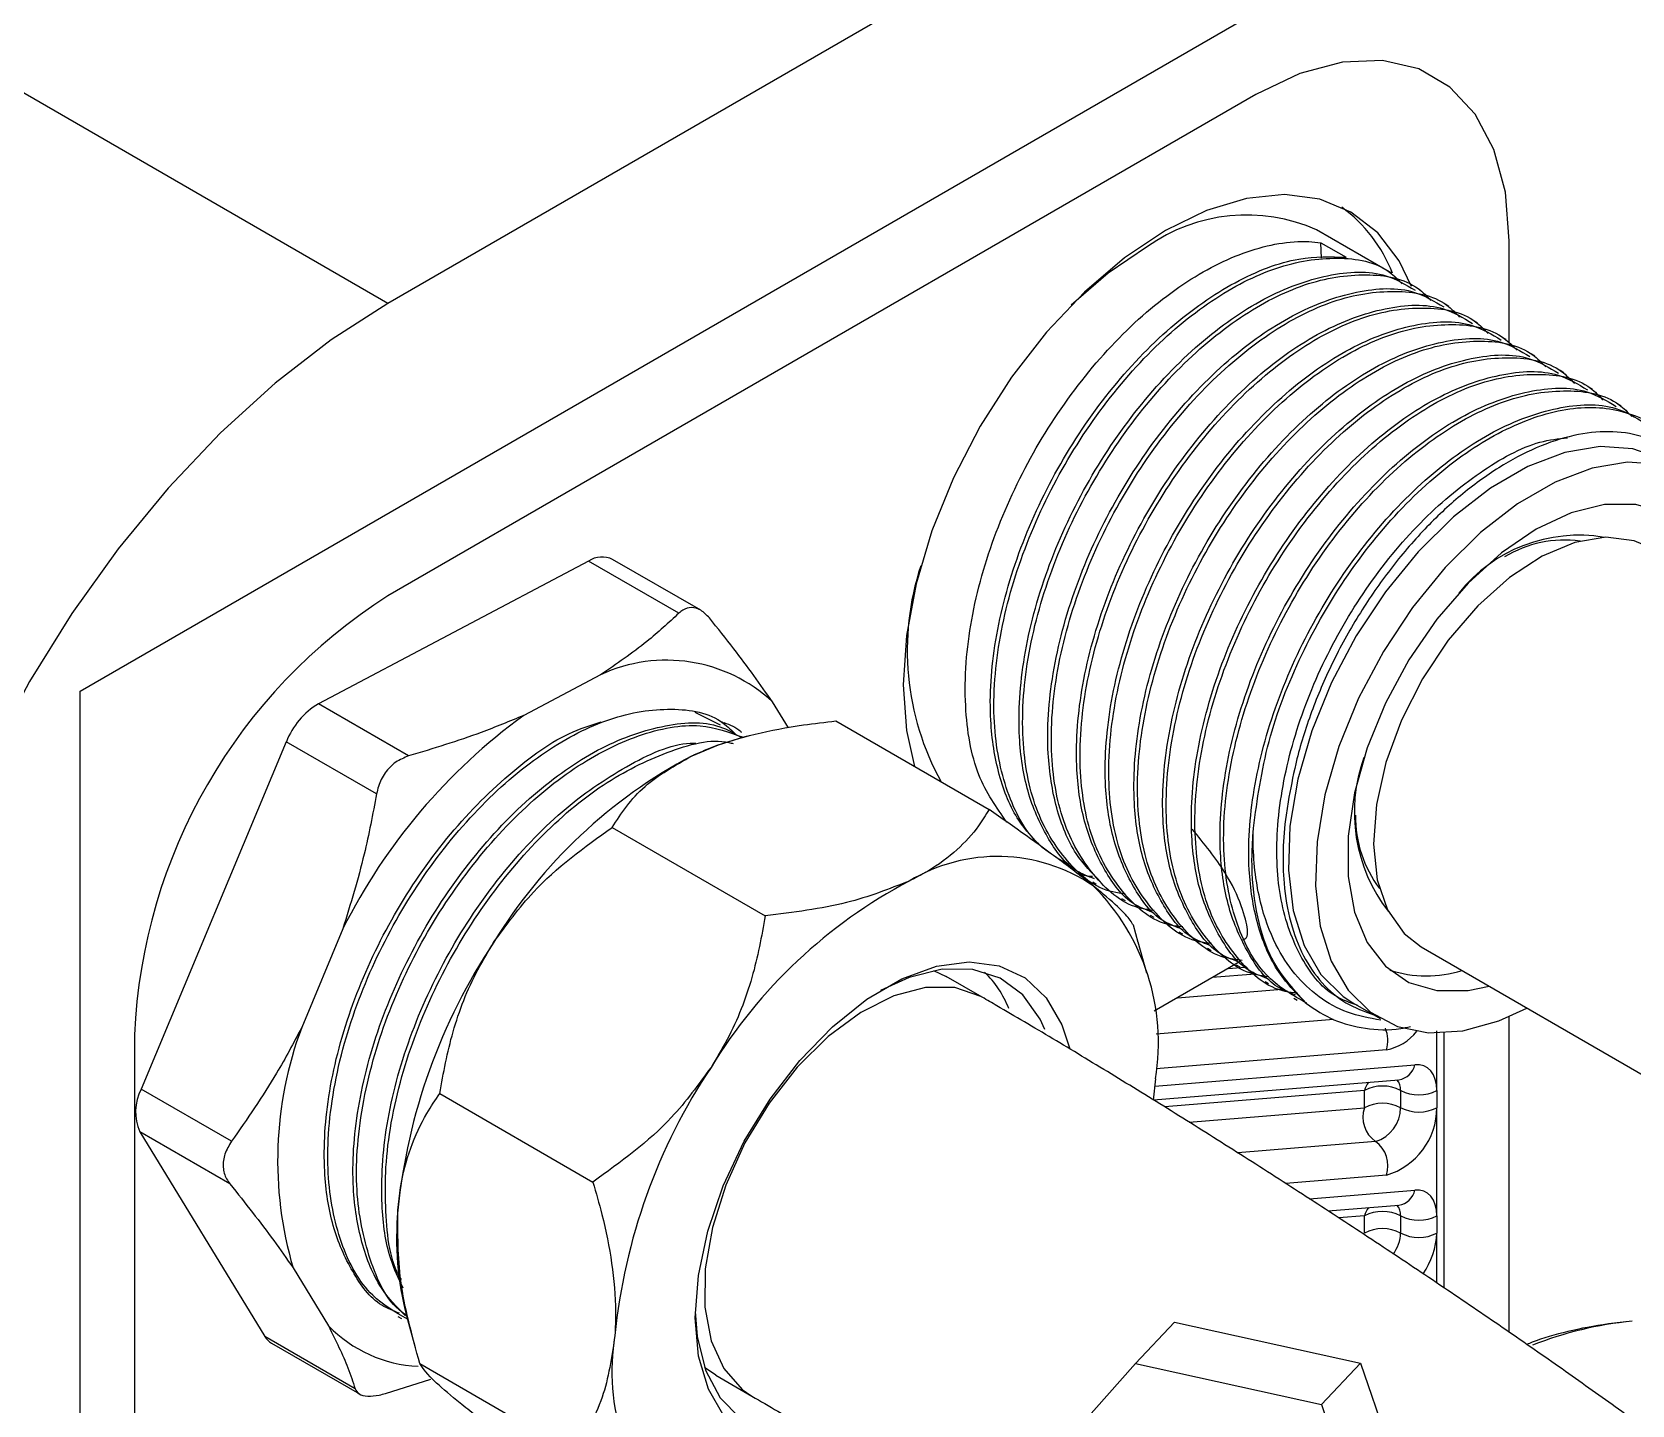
# Model space of a CAD drawing. Extents: x 75 to 2075, y 25 to 1460.
# Drawn here: x 1496.2 to 1585.6, y 1062.3 to 1139 of the extents above; entities that cross this region are included whole.
import ezdxf

# ---------------------------------------------------------------- set-up
doc = ezdxf.new("R2010")
doc.units = 0
doc.header["$LTSCALE"] = 5
doc.linetypes.add('SLD-KATı', pattern=[0])
doc.layers.get('0').update_dxf_attribs({"linetype": 'CONTINUOUS'})

msp = doc.modelspace()

# ---------------------------------------------------------------- linework, layer by layer
at = {"color": 7, "linetype": 'SLD-KATı'}
for p, q in [((1498.908, 1102.189), (1647.401, 1187.912)), ((1516.081, 1123.826), (1418.096, 1180.392)), ((1564.568, 1151.817), (1516.081, 1123.826)), ((1564.568, 1135.486), (1516.081, 1107.495)), ((1572.132, 1125.515), (1567.949, 1127.93)), ((1568.225, 1126.352), (1568.199, 1127.218)), ((1568.199, 1127.218), (1569.602, 1126.408)), ((1578.71, 1121.62), (1578.71, 1127.32)), ((1573.736, 1124.589), (1573.535, 1124.705)), ((1575.339, 1123.664), (1575.139, 1123.779)), ((1576.943, 1122.738), (1576.743, 1122.854)), ((1578.546, 1121.812), (1578.346, 1121.928)), ((1580.15, 1120.886), (1579.95, 1121.002)), ((1581.754, 1119.961), (1581.553, 1120.076)), ((1583.357, 1119.035), (1583.157, 1119.151)), ((1584.961, 1118.109), (1584.761, 1118.225)), ((1527.3, 1109.444), (1512.208, 1101.474)), ((1532.341, 1106.534), (1527.3, 1109.444)), ((1533.56, 1106.699), (1528.642, 1109.538)), ((1527.957, 1103.092), (1523.672, 1100.828)), ((1498.908, 1049.697), (1498.908, 1102.189)), ((1517.249, 1098.564), (1512.208, 1101.474)), ((1533.24, 1101.012), (1534.652, 1100.307)), ((1538.456, 1100.133), (1537.568, 1101.586)), ((1534.933, 1100.338), (1534.733, 1100.453)), ((1541.113, 1100.516), (1549.668, 1095.578)), ((1510.417, 1099.36), (1502.315, 1079.962)), ((1515.458, 1096.45), (1510.417, 1099.36)), ((1536.18, 1099.676), (1535.743, 1099.562)), ((1528.609, 1094.579), (1537.164, 1089.641)), ((1564.407, 1094.299), (1564.423, 1094.526)), ((1555.453, 1091.53), (1555.653, 1091.415)), ((1557.057, 1090.604), (1557.257, 1090.489)), ((1558.66, 1089.679), (1558.86, 1089.563)), ((1513.577, 1088.916), (1511.276, 1083.408)), ((1557.988, 1088.16), (1557.724, 1089.113)), ((1560.264, 1088.753), (1560.464, 1088.638)), ((1558.473, 1086.44), (1557.999, 1088.163)), ((1561.868, 1087.827), (1562.068, 1087.712)), ((1573.797, 1087.901), (1611.49, 1066.142)), ((1546.567, 1086.583), (1547.258, 1086.262)), ((1563.686, 1087.092), (1558.884, 1084.32)), ((1563.008, 1086.701), (1563.96, 1086.779)), ((1563.471, 1086.901), (1563.671, 1086.786)), ((1549.278, 1085.096), (1547.258, 1086.262)), ((1565.075, 1085.976), (1565.275, 1085.86)), ((1566.678, 1085.05), (1566.878, 1084.935)), ((1569.982, 1084.792), (1571.498, 1083.917)), ((1567.395, 1084.737), (1567.379, 1084.75)), ((1578.71, 1066.39), (1578.71, 1084.015)), ((1501.939, 1083), (1501.939, 747.052)), ((1575.088, 1068.859), (1575.088, 1083.109)), ((1558.953, 1080.544), (1558.836, 1079.358)), ((1558.843, 1079.359), (1572.552, 1080.488)), ((1507.356, 1077.052), (1502.315, 1079.962)), ((1518.983, 1079.719), (1527.538, 1074.78)), ((1570.629, 1078.93), (1570.629, 1079.891)), ((1572.649, 1079.891), (1572.649, 1078.93)), ((1574.67, 1079.891), (1574.67, 1078.93)), ((1574.67, 1072.892), (1574.67, 1078.93)), ((1507.27, 1074.671), (1502.229, 1077.581)), ((1502.229, 1077.581), (1509.218, 1066.153)), ((1568.595, 1073.163), (1572.552, 1073.489)), ((1570.629, 1071.931), (1570.629, 1072.892)), ((1572.649, 1072.892), (1572.649, 1071.931)), ((1574.67, 1072.892), (1574.67, 1071.931)), ((1510.792, 1069.991), (1512.777, 1066.745)), ((1516.651, 1067.279), (1516.851, 1067.163)), ((1517.125, 1067.312), (1517.611, 1065.548)), ((1560.02, 1066.96), (1557.84, 1064.648)), ((1560.02, 1066.96), (1570.402, 1064.67)), ((1514.259, 1063.243), (1509.218, 1066.153)), ((1509.581, 1065.792), (1514.499, 1062.952)), ((1517.874, 1064.64), (1526.429, 1059.701)), ((1534.402, 1063.992), (1533.778, 1064.43)), ((1550.944, 1056.876), (1557.84, 1064.648)), ((1557.84, 1064.648), (1568.222, 1062.358)), ((1570.402, 1064.67), (1568.222, 1062.358)), ((1570.402, 1064.67), (1573.888, 1054.609)), ((1515.964, 1062.975), (1518.496, 1063.766)), ((1534.402, 1063.992), (1536.422, 1062.826)), ((1568.222, 1062.358), (1571.708, 1052.297))]:
    msp.add_line(p, q, dxfattribs=at)
at = {"color": 8, "linetype": 'SLD-KATı'}
for p, q in [((1564.531, 1086.388), (1562.122, 1086.189)), ((1560.179, 1085.068), (1566.008, 1085.548)), ((1568.903, 1083.851), (1558.991, 1083.035)), ((1574.67, 1079.891), (1574.67, 1083.219)), ((1571.854, 1082.159), (1558.987, 1081.099)), ((1558.919, 1080.132), (1573.445, 1081.329)), ((1570.629, 1079.891), (1559.471, 1078.972)), ((1560.83, 1078.123), (1570.629, 1078.93)), ((1571.241, 1077.045), (1563.551, 1076.411)), ((1571.854, 1075.16), (1566.231, 1074.697)), ((1567.55, 1073.844), (1573.445, 1074.33)), ((1570.629, 1072.892), (1569.193, 1072.774)), ((1574.67, 1069.142), (1574.67, 1071.931)), ((1535.878, 1063.198), (1536.42, 1062.827))]:
    msp.add_line(p, q, dxfattribs=at)
at = {"color": 7, "linetype": 'SLD-KATı', "flags": 128}
for points in [[(1578.71, 1127.32), (1578.495, 1130.031), (1577.857, 1132.413), (1576.816, 1134.391), (1575.402, 1135.907), (1573.659, 1136.914), (1571.639, 1137.381), (1569.405, 1137.294), (1567.024, 1136.656), (1564.568, 1135.486)], [(1573.259, 1124.778), (1572.568, 1126.204), (1571.367, 1127.773), (1569.875, 1128.93), (1568.127, 1129.645), (1566.167, 1129.9), (1564.044, 1129.69), (1561.809, 1129.019), (1559.517, 1127.905), (1557.226, 1126.374), (1554.991, 1124.464), (1552.868, 1122.222), (1550.908, 1119.704), (1549.16, 1116.972), (1547.668, 1114.092), (1546.467, 1111.135), (1545.587, 1108.176), (1545.05, 1105.285), (1544.87, 1102.535), (1545.05, 1099.993), (1545.503, 1097.982)], [(1558.507, 1126.995), (1556.309, 1125.516), (1554.253, 1123.735)], [(1516.081, 1123.826), (1512.914, 1121.793), (1509.787, 1119.374), (1506.739, 1116.6), (1503.809, 1113.507), (1501.033, 1110.133), (1498.446, 1106.52), (1496.081, 1102.714), (1493.967, 1098.763), (1492.132, 1094.716), (1490.598, 1090.625), (1489.384, 1086.54), (1488.506, 1082.514), (1487.974, 1078.596), (1487.797, 1074.836)], [(1587.438, 1115.03), (1587.252, 1115.133), (1585.623, 1115.711), (1583.795, 1115.835), (1581.821, 1115.501), (1579.757, 1114.718), (1577.663, 1113.51), (1575.6, 1111.91), (1573.626, 1109.965), (1571.798, 1107.73), (1570.169, 1105.271), (1568.786, 1102.658), (1567.688, 1099.965), (1566.907, 1097.271), (1566.466, 1094.653), (1566.377, 1092.186), (1566.643, 1089.942), (1567.256, 1087.984), (1568.199, 1086.369), (1569.444, 1085.144), (1569.982, 1084.792)], [(1592.558, 1106.762), (1592.47, 1107.915), (1592.028, 1110.024), (1591.248, 1111.817), (1590.15, 1113.242), (1588.767, 1114.258), (1587.138, 1114.837), (1585.31, 1114.96), (1583.336, 1114.626), (1581.272, 1113.844), (1579.179, 1112.635), (1577.115, 1111.035), (1575.141, 1109.09), (1573.313, 1106.856), (1571.684, 1104.396), (1570.301, 1101.783), (1569.203, 1099.091), (1568.423, 1096.396), (1567.981, 1093.778), (1567.893, 1091.312), (1568.159, 1089.067), (1568.772, 1087.109), (1569.714, 1085.494), (1570.959, 1084.269), (1572.471, 1083.469), (1574.205, 1083.116), (1576.113, 1083.222), (1578.139, 1083.782), (1579.702, 1084.492)], [(1590.447, 1107.981), (1590.379, 1108.233), (1589.675, 1109.925), (1588.649, 1111.245), (1587.337, 1112.15), (1585.783, 1112.608), (1584.039, 1112.604), (1582.165, 1112.138), (1580.226, 1111.226), (1578.286, 1109.899), (1576.412, 1108.201), (1574.668, 1106.192), (1573.114, 1103.939), (1571.802, 1101.519), (1570.776, 1099.015), (1570.072, 1096.511), (1569.715, 1094.093), (1569.715, 1091.844), (1570.072, 1089.839), (1570.776, 1088.148), (1571.802, 1086.827), (1573.114, 1085.922), (1574.668, 1085.464), (1576.412, 1085.468), (1577.591, 1085.711)], [(1586.654, 1110.171), (1585.69, 1110.581), (1584.116, 1110.771), (1582.382, 1110.48), (1580.56, 1109.721), (1578.724, 1108.524), (1576.95, 1106.939), (1575.31, 1105.03), (1573.871, 1102.876), (1572.692, 1100.565), (1571.822, 1098.191), (1571.296, 1095.852), (1571.135, 1093.643), (1571.346, 1091.655), (1571.921, 1089.969), (1572.836, 1088.654), (1573.797, 1087.901)], [(1533.078, 1098.577), (1534.55, 1099.192), (1535.743, 1099.562)], [(1540.93, 1059.915), (1539.169, 1059.684), (1537.501, 1059.904), (1536.049, 1060.582), (1534.864, 1061.696), (1533.985, 1063.208), (1533.442, 1065.066), (1533.253, 1067.207), (1533.427, 1069.558), (1533.955, 1072.04), (1534.82, 1074.566), (1535.994, 1077.053), (1537.435, 1079.414), (1539.095, 1081.57), (1540.918, 1083.446), (1542.84, 1084.98), (1544.798, 1086.119), (1546.723, 1086.824), (1548.551, 1087.071), (1550.219, 1086.851), (1551.671, 1086.173), (1552.856, 1085.059), (1553.735, 1083.547), (1554.168, 1082.215)], [(1552.784, 1083.297), (1552.515, 1083.874), (1551.544, 1085.226), (1550.277, 1086.161), (1548.759, 1086.644), (1547.046, 1086.658), (1545.2, 1086.203), (1543.603, 1085.474)], [(1574.67, 1079.891), (1574.648, 1080.218), (1574.584, 1080.512), (1574.48, 1080.769), (1574.336, 1080.983), (1574.157, 1081.149), (1573.945, 1081.263), (1573.706, 1081.323), (1573.445, 1081.329)], [(1574.67, 1072.892), (1574.648, 1073.219), (1574.584, 1073.514), (1574.48, 1073.77), (1574.336, 1073.984), (1574.157, 1074.15), (1573.945, 1074.264), (1573.706, 1074.324), (1573.445, 1074.33)], [(1533.256, 1067.551), (1533.366, 1066.165), (1533.831, 1064.282), (1534.641, 1062.739), (1535.765, 1061.59), (1537.164, 1060.878), (1538.786, 1060.628), (1539.918, 1060.716)]]:
    msp.add_lwpolyline(points, dxfattribs=at)
at = {"color": 8, "linetype": 'SLD-KATı', "flags": 128}
msp.add_lwpolyline([(1549.281, 1085.094), (1549.195, 1085.142), (1547.755, 1085.632), (1546.114, 1085.643), (1544.339, 1085.177), (1542.503, 1084.251), (1540.681, 1082.904), (1538.948, 1081.191), (1537.375, 1079.182), (1536.026, 1076.959), (1534.957, 1074.613), (1534.21, 1072.241), (1533.817, 1069.939), (1533.794, 1067.802), (1534.142, 1065.917), (1534.846, 1064.361), (1535.878, 1063.198)], dxfattribs=at)
at = {"color": 7, "linetype": 'SLD-KATı'}
for centre, radius, start, end in [((1564.047, 1119.194), 9.568, 65.93003, 125.38043), ((1564.564, 1122.589), 8.166, 20.97085, 54.06503), ((1582.597, 1102.324), 8.563, 80.41495, 141.53013), ((1581.814, 1104.152), 6.464, 82.40302, 121.33148), ((1528.055, 1108.284), 1.384, 64.91534, 123.09037), ((1560.212, 1104.453), 15.121, 161.79674, 208.98547), ((1532.513, 1081.678), 30.603, 122.4764, 177.5236), ((1531.644, 1095.196), 8.714, 47.16795, 115.02795), ((1514.404, 1097.797), 4.282, 120.84868, 158.59155), ((1543.181, 1074.062), 33.122, 126.08688, 153.35334), ((1546.463, 1073.248), 28.648, 117.85518, 148.59004), ((1579.049, 1095.415), 8.989, 160.06447, 218.0012), ((1576.779, 1095.165), 6.652, 179.24705, 217.02921), ((1550.133, 1083.401), 9.551, 55.9598, 121.09929), ((1558.585, 1066.251), 28.648, 117.85518, 148.59004), ((1546.785, 1082.566), 12.334, 350.56336, 45.18223), ((1549.342, 1069.932), 32.86, 146.27022, 174.27707), ((1574.099, 1092.883), 6.6, 251.84932, 287.42692), ((1545.296, 1082.308), 5.877, 21.58588, 45.49929), ((1531.16, 1075.973), 21.228, 159.49685, 196.36733), ((1561.463, 1062.935), 32.86, 146.27022, 174.27707), ((1504.767, 1078.681), 2.766, 152.42687, 203.43731), ((1571.639, 1077.942), 2.196, 62.60967, 117.39033), ((1573.66, 1081.841), 2.196, 242.60967, 297.39033), ((1572.206, 1078.4), 1.664, 161.43504, 234.5512), ((1571.639, 1076.98), 2.196, 62.60967, 117.39033), ((1570.676, 1078.935), 1.973, 286.63679, 359.84564), ((1570.724, 1078.941), 3.946, 286.63679, 359.84564), ((1573.66, 1080.88), 2.196, 242.60967, 297.39033), ((1570.276, 1075.69), 1.664, 341.43504, 54.5512), ((1533.924, 1071.648), 17.349, 174.83763, 194.47177), ((1571.639, 1070.943), 2.196, 62.60967, 117.39033), ((1573.66, 1074.842), 2.196, 242.60967, 297.39033), ((1571.639, 1069.981), 2.196, 62.60967, 117.39033), ((1573.66, 1073.881), 2.196, 242.60967, 297.39033), ((1587.471, 1046.855), 20.241, 95.3748, 111.63272), ((1510.095, 1066.671), 1.019, 210.58435, 239.66246), ((1518.151, 1071.995), 7.513, 224.3248, 267.11309), ((1540.935, 1064.189), 12.334, 170.56336, 225.18223)]:
    msp.add_arc(centre, radius, start, end, dxfattribs=at)
at = {"color": 8, "linetype": 'SLD-KATı'}
for centre, radius, start, end in [((1570.095, 1082.681), 1.835, 343.45644, 21.96124), ((1571.329, 1084.926), 2.816, 280.73614, 322.01445), ((1572.386, 1081.56), 1.084, 278.8405, 347.70636), ((1571.964, 1079.502), 1.39, 142.47611, 163.73984), ((1571.863, 1079.945), 0.788, 356.10101, 42.66911), ((1572.386, 1074.561), 1.084, 278.8405, 347.70636), ((1571.964, 1072.503), 1.39, 142.47611, 163.73984), ((1571.863, 1072.946), 0.788, 356.10101, 42.66911), ((1570.496, 1072.024), 2.155, 324.10307, 357.53983), ((1570.379, 1072.113), 4.295, 325.06882, 357.56835)]:
    msp.add_arc(centre, radius, start, end, dxfattribs=at)
at = {"color": 7, "linetype": 'SLD-KATı'}
for points, knots in [([(1550.654, 1094.871), (1550.076, 1095.689), (1548.858, 1097.412), (1548.302, 1100.689), (1548.342, 1104.454), (1549.09, 1108.58), (1550.944, 1113.483), (1553.604, 1118.076), (1556.857, 1122.04), (1560.464, 1125.068), (1564.135, 1126.928), (1566.696, 1127.368), (1567.971, 1127.241), (1568.199, 1127.218)], [0, 0, 0, 0, 0.0931542, 0.1962238, 0.2528709, 0.3586518, 0.4623415, 0.5640232, 0.6680442, 0.7713051, 0.8732298, 0.9774122, 1, 1, 1, 1]), ([(1552.621, 1093.461), (1552.161, 1093.932), (1551.121, 1094.996), (1550.149, 1097.438), (1549.607, 1100.788), (1549.877, 1105.003), (1551.17, 1109.864), (1553.381, 1114.665), (1556.319, 1119.032), (1559.753, 1122.637), (1563.418, 1125.179), (1566.81, 1126.486), (1568.741, 1126.432), (1569.602, 1126.408)], [0, 0, 0, 0, 0.0619985, 0.1402148, 0.217297, 0.316704, 0.4181914, 0.5179909, 0.6179359, 0.7194083, 0.8187197, 0.9192168, 1, 1, 1, 1]), ([(1554.132, 1092.475), (1553.538, 1092.817), (1552.034, 1093.683), (1550.556, 1096.443), (1549.896, 1099.75), (1549.949, 1103.533), (1550.693, 1107.653), (1552.548, 1112.558), (1555.207, 1117.15), (1558.461, 1121.115), (1562.065, 1124.137), (1565.751, 1126.022), (1569.148, 1126.522), (1571.572, 1126.107), (1572.505, 1125.153), (1572.734, 1124.919)], [0, 0, 0, 0, 0.0569878, 0.1442783, 0.2307079, 0.2782097, 0.3669129, 0.4538624, 0.5391282, 0.6263557, 0.7129457, 0.7984152, 0.885778, 0.9719062, 1, 1, 1, 1]), ([(1555.546, 1091.705), (1555.202, 1091.836), (1554.101, 1092.254), (1552.855, 1093.99), (1551.737, 1096.488), (1551.216, 1099.871), (1551.479, 1104.075), (1552.774, 1108.939), (1554.984, 1113.738), (1557.923, 1118.108), (1561.353, 1121.705), (1565.032, 1124.276), (1568.621, 1125.569), (1571.56, 1125.702), (1572.934, 1124.873), (1573.455, 1124.559)], [0, 0, 0, 0, 0.0311019, 0.0995333, 0.168554, 0.2365739, 0.324294, 0.4138497, 0.5019162, 0.5901109, 0.6796535, 0.7672891, 0.8559712, 0.9453901, 1, 1, 1, 1]), ([(1557.271, 1090.87), (1557.036, 1090.897), (1555.725, 1091.045), (1553.917, 1092.603), (1552.133, 1095.467), (1551.503, 1098.831), (1551.551, 1102.605), (1552.297, 1106.728), (1554.152, 1111.632), (1556.811, 1116.224), (1560.065, 1120.19), (1563.668, 1123.211), (1567.355, 1125.096), (1570.751, 1125.596), (1573.175, 1125.181), (1574.108, 1124.227), (1574.338, 1123.993)], [0, 0, 0, 0, 0.017798, 0.09929, 0.182665, 0.265217, 0.310588, 0.395312, 0.478361, 0.559802, 0.643117, 0.725822, 0.807458, 0.890902, 0.973166, 1, 1, 1, 1]), ([(1555.892, 1091.535), (1555.409, 1092.028), (1554.345, 1093.113), (1553.356, 1095.586), (1552.815, 1098.937), (1553.084, 1103.151), (1554.377, 1108.013), (1556.588, 1112.813), (1559.527, 1117.183), (1562.957, 1120.78), (1566.636, 1123.351), (1570.224, 1124.643), (1573.163, 1124.776), (1574.537, 1123.948), (1575.058, 1123.633)], [0, 0, 0, 0, 0.059938, 0.131994, 0.203005, 0.294582, 0.388076, 0.480015, 0.572087, 0.665567, 0.757056, 0.849638, 0.942989, 1, 1, 1, 1]), ([(1558.875, 1089.945), (1558.64, 1089.971), (1557.328, 1090.119), (1555.52, 1091.677), (1553.737, 1094.541), (1553.107, 1097.906), (1553.155, 1101.679), (1553.9, 1105.802), (1555.755, 1110.706), (1558.414, 1115.299), (1561.668, 1119.264), (1565.272, 1122.286), (1568.959, 1124.171), (1572.355, 1124.67), (1574.779, 1124.255), (1575.712, 1123.302), (1575.941, 1123.067)], [0, 0, 0, 0, 0.017798, 0.09929, 0.182665, 0.265217, 0.310588, 0.395312, 0.478361, 0.559802, 0.643117, 0.725822, 0.807458, 0.890902, 0.973166, 1, 1, 1, 1]), ([(1558.753, 1089.853), (1558.409, 1089.984), (1557.309, 1090.403), (1556.062, 1092.138), (1554.944, 1094.636), (1554.424, 1098.019), (1554.686, 1102.223), (1555.981, 1107.088), (1558.191, 1111.887), (1561.13, 1116.257), (1564.561, 1119.854), (1568.24, 1122.425), (1571.828, 1123.717), (1574.767, 1123.851), (1576.141, 1123.022), (1576.662, 1122.708)], [0, 0, 0, 0, 0.031102, 0.099533, 0.168554, 0.236574, 0.324294, 0.41385, 0.501916, 0.590111, 0.679654, 0.767289, 0.855971, 0.94539, 1, 1, 1, 1]), ([(1560.479, 1089.019), (1560.243, 1089.045), (1558.932, 1089.194), (1557.124, 1090.751), (1555.34, 1093.615), (1554.71, 1096.98), (1554.759, 1100.753), (1555.504, 1104.876), (1557.359, 1109.781), (1560.018, 1114.373), (1563.272, 1118.338), (1566.875, 1121.36), (1570.562, 1123.245), (1573.959, 1123.744), (1576.383, 1123.329), (1577.316, 1122.376), (1577.545, 1122.141)], [0, 0, 0, 0, 0.017798, 0.09929, 0.182665, 0.265217, 0.310588, 0.395312, 0.478361, 0.559802, 0.643117, 0.725822, 0.807458, 0.890902, 0.973166, 1, 1, 1, 1]), ([(1560.357, 1088.928), (1560.013, 1089.058), (1558.912, 1089.477), (1557.666, 1091.213), (1556.548, 1093.711), (1556.027, 1097.093), (1556.29, 1101.297), (1557.585, 1106.162), (1559.795, 1110.961), (1562.734, 1115.331), (1566.164, 1118.928), (1569.843, 1121.499), (1573.431, 1122.792), (1576.371, 1122.925), (1577.745, 1122.096), (1578.266, 1121.782)], [0, 0, 0, 0, 0.031102, 0.099533, 0.168554, 0.236574, 0.324294, 0.41385, 0.501916, 0.590111, 0.679654, 0.767289, 0.855971, 0.94539, 1, 1, 1, 1]), ([(1562.082, 1088.093), (1561.847, 1088.12), (1560.536, 1088.268), (1558.728, 1089.825), (1556.944, 1092.69), (1556.314, 1096.054), (1556.362, 1099.827), (1557.108, 1103.951), (1558.962, 1108.855), (1561.622, 1113.447), (1564.876, 1117.412), (1568.479, 1120.434), (1572.166, 1122.319), (1575.562, 1122.819), (1577.986, 1122.404), (1578.919, 1121.45), (1579.149, 1121.216)], [0, 0, 0, 0, 0.017798, 0.09929, 0.182665, 0.265217, 0.310588, 0.395312, 0.478361, 0.559802, 0.643117, 0.725822, 0.807458, 0.890902, 0.973166, 1, 1, 1, 1]), ([(1561.961, 1088.002), (1561.617, 1088.133), (1560.516, 1088.551), (1559.269, 1090.287), (1558.152, 1092.785), (1557.631, 1096.168), (1557.893, 1100.372), (1559.188, 1105.236), (1561.399, 1110.035), (1564.338, 1114.405), (1567.768, 1118.002), (1571.447, 1120.573), (1575.035, 1121.866), (1577.974, 1121.999), (1579.348, 1121.17), (1579.869, 1120.856)], [0, 0, 0, 0, 0.031102, 0.099533, 0.168554, 0.236574, 0.324294, 0.41385, 0.501916, 0.590111, 0.679654, 0.767289, 0.855971, 0.94539, 1, 1, 1, 1]), ([(1563.79, 1087.152), (1563.519, 1087.182), (1562.17, 1087.329), (1560.329, 1088.896), (1558.548, 1091.765), (1557.918, 1095.128), (1557.966, 1098.902), (1558.711, 1103.025), (1560.566, 1107.929), (1563.225, 1112.521), (1566.479, 1116.487), (1570.083, 1119.508), (1573.769, 1121.393), (1577.166, 1121.893), (1579.59, 1121.478), (1580.523, 1120.524), (1580.752, 1120.29)], [0, 0, 0, 0, 0.020401, 0.101677, 0.184831, 0.267165, 0.312415, 0.396915, 0.479744, 0.560969, 0.644063, 0.726549, 0.807968, 0.891191, 0.973238, 1, 1, 1, 1]), ([(1563.564, 1087.076), (1563.22, 1087.207), (1562.119, 1087.625), (1560.873, 1089.361), (1559.755, 1091.859), (1559.235, 1095.242), (1559.497, 1099.446), (1560.792, 1104.31), (1563.002, 1109.109), (1565.941, 1113.48), (1569.372, 1117.077), (1573.051, 1119.648), (1576.639, 1120.94), (1579.578, 1121.073), (1580.952, 1120.245), (1581.473, 1119.93)], [0, 0, 0, 0, 0.031102, 0.099533, 0.168554, 0.236574, 0.324294, 0.41385, 0.501916, 0.590111, 0.679654, 0.767289, 0.855971, 0.94539, 1, 1, 1, 1]), ([(1565.289, 1086.242), (1565.054, 1086.268), (1563.743, 1086.416), (1561.935, 1087.974), (1560.151, 1090.838), (1559.521, 1094.203), (1559.569, 1097.976), (1560.315, 1102.099), (1562.17, 1107.003), (1564.829, 1111.596), (1568.083, 1115.561), (1571.686, 1118.583), (1575.373, 1120.468), (1578.769, 1120.967), (1581.193, 1120.552), (1582.126, 1119.599), (1582.356, 1119.364)], [0, 0, 0, 0, 0.017798, 0.09929, 0.182665, 0.265217, 0.310588, 0.395312, 0.478361, 0.559802, 0.643117, 0.725822, 0.807458, 0.890902, 0.973166, 1, 1, 1, 1]), ([(1565.168, 1086.15), (1564.824, 1086.281), (1563.723, 1086.7), (1562.477, 1088.435), (1561.359, 1090.933), (1560.838, 1094.316), (1561.101, 1098.52), (1562.396, 1103.385), (1564.606, 1108.184), (1567.545, 1112.554), (1570.975, 1116.151), (1574.654, 1118.722), (1578.242, 1120.014), (1581.182, 1120.148), (1582.556, 1119.319), (1583.077, 1119.005)], [0, 0, 0, 0, 0.031102, 0.099533, 0.168554, 0.236574, 0.324294, 0.41385, 0.501916, 0.590111, 0.679654, 0.767289, 0.855971, 0.94539, 1, 1, 1, 1]), ([(1566.893, 1085.316), (1566.658, 1085.342), (1565.347, 1085.491), (1563.539, 1087.048), (1561.755, 1089.912), (1561.125, 1093.277), (1561.173, 1097.05), (1561.918, 1101.173), (1563.773, 1106.078), (1566.432, 1110.67), (1569.686, 1114.635), (1573.29, 1117.657), (1576.977, 1119.542), (1580.373, 1120.041), (1582.797, 1119.626), (1583.73, 1118.673), (1583.959, 1118.438)], [0, 0, 0, 0, 0.017798, 0.09929, 0.182665, 0.265217, 0.310588, 0.395312, 0.478361, 0.559802, 0.643117, 0.725822, 0.807458, 0.890902, 0.973166, 1, 1, 1, 1]), ([(1566.771, 1085.225), (1566.427, 1085.355), (1565.327, 1085.774), (1564.08, 1087.51), (1562.963, 1090.008), (1562.442, 1093.39), (1562.704, 1097.594), (1563.999, 1102.459), (1566.21, 1107.258), (1569.148, 1111.628), (1572.579, 1115.225), (1576.258, 1117.796), (1579.846, 1119.089), (1582.785, 1119.222), (1584.159, 1118.393), (1584.68, 1118.079)], [0, 0, 0, 0, 0.0311019, 0.0995333, 0.168554, 0.2365739, 0.324294, 0.4138497, 0.5019162, 0.5901109, 0.6796535, 0.7672891, 0.8559712, 0.9453901, 1, 1, 1, 1]), ([(1567.403, 1084.766), (1566.649, 1085.19), (1564.978, 1086.128), (1563.379, 1089.028), (1562.726, 1092.346), (1562.778, 1096.127), (1563.522, 1100.247), (1565.377, 1105.152), (1568.036, 1109.744), (1571.29, 1113.709), (1574.894, 1116.731), (1578.58, 1118.616), (1581.977, 1119.116), (1584.401, 1118.701), (1585.334, 1117.747), (1585.563, 1117.513)], [0, 0, 0, 0, 0.070831, 0.15684, 0.242001, 0.288805, 0.376206, 0.46188, 0.545894, 0.631841, 0.71716, 0.801374, 0.887455, 0.972319, 1, 1, 1, 1]), ([(1567.379, 1084.75), (1566.8, 1085.334), (1565.637, 1086.506), (1564.578, 1089.102), (1564.041, 1092.458), (1564.309, 1096.671), (1565.603, 1101.533), (1567.813, 1106.332), (1570.752, 1110.702), (1574.182, 1114.299), (1577.861, 1116.87), (1581.45, 1118.163), (1584.389, 1118.296), (1585.763, 1117.467), (1586.284, 1117.153)], [0, 0, 0, 0, 0.070628, 0.141864, 0.212068, 0.302604, 0.395034, 0.485928, 0.576953, 0.66937, 0.759819, 0.851348, 0.943637, 1, 1, 1, 1]), ([(1564.423, 1094.526), (1564.643, 1096.127), (1565.078, 1099.299), (1566.993, 1104.232), (1569.637, 1108.817), (1572.894, 1112.783), (1576.5, 1115.81), (1580.171, 1117.672), (1583.63, 1118.259), (1586.517, 1117.404), (1588.327, 1116.093), (1588.819, 1114.808), (1588.903, 1114.589)], [0, 0, 0, 0, 0.111266, 0.220333, 0.327287, 0.436702, 0.545318, 0.652528, 0.762113, 0.870149, 0.977854, 1, 1, 1, 1]), ([(1570.265, 1084.629), (1569.833, 1084.783), (1568.471, 1085.266), (1566.91, 1087.346), (1565.774, 1090.609), (1565.638, 1094.669), (1566.45, 1099.139), (1568.169, 1103.701), (1570.65, 1107.993), (1573.691, 1111.717), (1577.044, 1114.496), (1579.917, 1116.101), (1581.456, 1116.273), (1581.961, 1116.33)], [0, 0, 0, 0, 0.046887, 0.147669, 0.24911, 0.348283, 0.449469, 0.550614, 0.6498, 0.751268, 0.851995, 0.951418, 1, 1, 1, 1]), ([(1589.831, 1113.215), (1589.573, 1113.663), (1588.99, 1114.671), (1587.718, 1115.744), (1586.12, 1116.488), (1584.31, 1116.741), (1582.323, 1116.522), (1580.251, 1115.842), (1578.108, 1114.709), (1576.001, 1113.175), (1573.953, 1111.255), (1572.062, 1109.045), (1570.344, 1106.567), (1568.875, 1103.938), (1567.683, 1101.181), (1566.852, 1098.596), (1566.544, 1096.969), (1566.41, 1096.257)], [0, 0, 0, 0, 0.056156, 0.126353, 0.194574, 0.26481, 0.332441, 0.402039, 0.469585, 0.53911, 0.606286, 0.675429, 0.742303, 0.81112, 0.877839, 0.946525, 1, 1, 1, 1]), ([(1532.341, 1106.534), (1531.763, 1105.999), (1530.456, 1104.791), (1528.852, 1103.7), (1527.957, 1103.092)], [0, 0, 0, 0, 0.44202, 1, 1, 1, 1]), ([(1534.046, 1106.267), (1533.89, 1106.428), (1533.578, 1106.752), (1533.049, 1106.891), (1532.629, 1106.777), (1532.413, 1106.595), (1532.341, 1106.534)], [0, 0, 0, 0, 0.288574, 0.577791, 0.857516, 1, 1, 1, 1]), ([(1537.568, 1101.586), (1536.878, 1102.559), (1535.804, 1104.072), (1534.509, 1105.689), (1534.046, 1106.267)], [0, 0, 0, 0, 0.642829, 1, 1, 1, 1]), ([(1517.175, 1067.132), (1516.493, 1067.519), (1514.898, 1068.424), (1513.354, 1071.26), (1512.71, 1074.509), (1512.74, 1078.275), (1513.463, 1082.396), (1515.349, 1087.38), (1518.008, 1091.973), (1521.262, 1095.938), (1524.866, 1098.96), (1528.552, 1100.845), (1531.949, 1101.344), (1534.373, 1100.929), (1535.306, 1099.976), (1535.535, 1099.741)], [0, 0, 0, 0, 0.064615, 0.151202, 0.236936, 0.279771, 0.37201, 0.458259, 0.542839, 0.629364, 0.715257, 0.800038, 0.886698, 0.972132, 1, 1, 1, 1]), ([(1516.744, 1067.453), (1516.4, 1067.584), (1515.299, 1068.002), (1514.052, 1069.738), (1512.935, 1072.236), (1512.414, 1075.619), (1512.676, 1079.823), (1513.972, 1084.688), (1516.181, 1089.484), (1519.122, 1093.867), (1522.546, 1097.414), (1525.637, 1099.714), (1527.404, 1100.279), (1528.001, 1100.471)], [0, 0, 0, 0, 0.038302, 0.122574, 0.207572, 0.291338, 0.399365, 0.509652, 0.618105, 0.726716, 0.836986, 0.944909, 1, 1, 1, 1]), ([(1517.068, 1067.308), (1516.593, 1067.794), (1515.537, 1068.872), (1514.554, 1071.335), (1514.012, 1074.685), (1514.282, 1078.9), (1515.575, 1083.761), (1517.785, 1088.561), (1520.724, 1092.931), (1524.154, 1096.527), (1527.835, 1099.102), (1531.416, 1100.379), (1534.187, 1100.551), (1535.427, 1099.828), (1535.807, 1099.606)], [0, 0, 0, 0, 0.06, 0.133278, 0.205494, 0.298624, 0.393704, 0.487202, 0.580837, 0.675903, 0.768944, 0.863096, 0.95803, 1, 1, 1, 1]), ([(1517.191, 1067.295), (1517.074, 1067.371), (1516.078, 1068.018), (1514.991, 1070.384), (1514.31, 1073.578), (1514.346, 1077.352), (1515.066, 1081.469), (1516.953, 1086.455), (1519.612, 1091.048), (1522.864, 1095.009), (1526.475, 1098.044), (1530.135, 1099.882), (1533.431, 1100.52), (1535.149, 1099.891), (1535.921, 1099.609)], [0, 0, 0, 0, 0.012787, 0.108539, 0.203348, 0.250716, 0.352718, 0.448097, 0.541629, 0.637312, 0.732297, 0.826052, 0.921884, 1, 1, 1, 1]), ([(1523.672, 1100.828), (1522.89, 1100.502), (1520.862, 1099.655), (1518.624, 1098.979), (1517.249, 1098.564)], [0, 0, 0, 0, 0.385498, 1, 1, 1, 1]), ([(1533.078, 1098.577), (1533.447, 1098.741), (1534.518, 1099.216), (1536.589, 1099.823), (1538.951, 1100.271), (1540.505, 1100.447), (1541.113, 1100.516)], [0, 0, 0, 0, 0.163832, 0.47463, 0.794388, 1, 1, 1, 1]), ([(1534.849, 1100.425), (1535.188, 1100.309), (1535.549, 1100.184), (1535.815, 1099.909), (1535.831, 1099.893)], [0, 0, 0, 0, 0.93925, 1, 1, 1, 1]), ([(1516.945, 1068.852), (1516.69, 1069.38), (1516.045, 1070.717), (1515.638, 1073.783), (1515.879, 1077.967), (1517.18, 1082.837), (1519.389, 1087.636), (1522.326, 1091.998), (1525.767, 1095.628), (1529.404, 1098.078), (1532.013, 1099.296), (1533.189, 1099.274), (1533.294, 1099.272)], [0, 0, 0, 0, 0.060061, 0.1519036, 0.2703462, 0.3912673, 0.5101774, 0.6292609, 0.7501642, 0.8684927, 0.9882341, 1, 1, 1, 1]), ([(1516.842, 1069.33), (1516.797, 1069.404), (1516.167, 1070.441), (1515.949, 1072.693), (1515.933, 1076.408), (1516.675, 1080.549), (1518.555, 1085.527), (1521.217, 1090.123), (1524.466, 1094.079), (1528.086, 1097.135), (1531.713, 1098.893), (1534.236, 1099.576), (1535.295, 1099.276), (1535.38, 1099.252)], [0, 0, 0, 0, 0.008829, 0.123197, 0.180338, 0.303383, 0.418439, 0.531266, 0.646689, 0.761269, 0.874366, 0.989969, 1, 1, 1, 1]), ([(1517.249, 1098.564), (1517, 1098.465), (1516.501, 1098.267), (1515.91, 1097.65), (1515.581, 1097.006), (1515.489, 1096.591), (1515.458, 1096.45)], [0, 0, 0, 0, 0.28856, 0.577778, 0.857503, 1, 1, 1, 1]), ([(1528.609, 1094.579), (1529.129, 1095.375), (1530.115, 1096.884), (1532.127, 1098.034), (1533.078, 1098.577)], [0, 0, 0, 0, 0.527508, 1, 1, 1, 1]), ([(1515.458, 1096.45), (1515.244, 1095.321), (1514.76, 1092.768), (1514.001, 1090.296), (1513.577, 1088.916)], [0, 0, 0, 0, 0.44202, 1, 1, 1, 1]), ([(1549.668, 1095.578), (1549.477, 1095.268), (1548.999, 1094.488), (1547.922, 1093.3), (1546.572, 1092.277), (1545.547, 1091.756), (1545.199, 1091.58)], [0, 0, 0, 0, 0.2056137, 0.5170117, 0.8361666, 1, 1, 1, 1]), ([(1555.479, 1091.316), (1554.883, 1091.781), (1553.319, 1093.003), (1551.063, 1094.593), (1549.668, 1095.578)], [0, 0, 0, 0, 0.381419, 1, 1, 1, 1]), ([(1566.41, 1096.257), (1566.354, 1095.923), (1566.074, 1094.242), (1566.012, 1091.807), (1566.456, 1089.236), (1567.172, 1087.351), (1568.221, 1085.841), (1569.532, 1084.7), (1570.61, 1084.313), (1571.143, 1084.122)], [0, 0, 0, 0, 0.055314, 0.278334, 0.423381, 0.568429, 0.713476, 0.858523, 1, 1, 1, 1]), ([(1522.013, 1088.179), (1522.714, 1089.141), (1524.554, 1091.664), (1527.059, 1093.465), (1528.609, 1094.579)], [0, 0, 0, 0, 0.3814192, 1, 1, 1, 1]), ([(1563.837, 1088.305), (1563.988, 1088.355), (1564.328, 1088.466), (1563.42, 1091.525), (1561.674, 1093.666), (1561.009, 1094.48)], [0, 0, 0, 0, 0.331306, 0.745584, 1, 1, 1, 1]), ([(1567.379, 1084.75), (1566.63, 1085.57), (1565.382, 1086.937), (1564.528, 1089.867), (1564.291, 1092.24), (1564.379, 1093.79), (1564.407, 1094.299)], [0, 0, 0, 0, 0.375678, 0.626433, 0.877188, 1, 1, 1, 1]), ([(1571.535, 1083.815), (1570.903, 1083.929), (1569.65, 1084.156), (1568.055, 1085.062), (1566.7, 1086.332), (1565.566, 1088.085), (1564.701, 1090.477), (1564.414, 1092.702), (1564.408, 1094.081), (1564.408, 1094.3)], [0, 0, 0, 0, 0.148183, 0.294239, 0.440275, 0.586312, 0.759527, 0.961777, 1, 1, 1, 1]), ([(1555.441, 1091.829), (1555.276, 1091.835), (1554.985, 1091.844), (1554.778, 1092.018), (1554.688, 1092.094)], [0, 0, 0, 0, 0.566984, 1, 1, 1, 1]), ([(1545.199, 1091.58), (1544.074, 1091.137), (1541.692, 1090.201), (1538.728, 1089.834), (1537.164, 1089.641)], [0, 0, 0, 0, 0.472492, 1, 1, 1, 1]), ([(1557.724, 1089.113), (1557.611, 1089.291), (1557.382, 1089.653), (1556.536, 1090.453), (1555.736, 1091.106), (1555.479, 1091.316)], [0, 0, 0, 0, 0.396747, 0.806752, 1, 1, 1, 1]), ([(1537.164, 1089.641), (1536.954, 1088.492), (1536.526, 1086.157), (1535.41, 1083.289), (1534.444, 1081.692), (1534.135, 1081.181)], [0, 0, 0, 0, 0.396747, 0.806752, 1, 1, 1, 1]), ([(1518.983, 1079.719), (1519.194, 1080.867), (1519.622, 1083.203), (1520.737, 1086.071), (1521.703, 1087.667), (1522.013, 1088.179)], [0, 0, 0, 0, 0.396747, 0.806752, 1, 1, 1, 1]), ([(1592.359, 1056.404), (1591.991, 1056.697), (1590.876, 1057.585), (1588.816, 1059.162), (1586.108, 1061.169), (1583.211, 1063.254), (1580.145, 1065.41), (1576.932, 1067.621), (1573.602, 1069.87), (1570.19, 1072.132), (1566.73, 1074.384), (1563.263, 1076.602), (1559.826, 1078.76), (1556.456, 1080.836), (1553.192, 1082.805), (1550.823, 1084.202), (1549.551, 1084.938), (1549.278, 1085.096)], [0, 0, 0, 0, 0.038139, 0.115645, 0.190579, 0.263913, 0.336368, 0.408304, 0.479921, 0.551351, 0.622686, 0.694001, 0.765349, 0.836798, 0.908434, 0.980372, 1, 1, 1, 1]), ([(1567.395, 1084.737), (1567.888, 1084.406), (1568.873, 1083.743), (1570.672, 1083.32), (1572.127, 1083.216), (1573.015, 1083.419), (1573.191, 1083.46)], [0, 0, 0, 0, 0.304749, 0.609515, 0.922552, 1, 1, 1, 1]), ([(1511.276, 1083.408), (1510.821, 1082.549), (1509.638, 1080.319), (1508.224, 1078.295), (1507.356, 1077.052)], [0, 0, 0, 0, 0.385498, 1, 1, 1, 1]), ([(1534.135, 1081.181), (1533.433, 1080.219), (1531.594, 1077.696), (1529.088, 1075.895), (1527.538, 1074.78)], [0, 0, 0, 0, 0.381419, 1, 1, 1, 1]), ([(1516.645, 1073.209), (1516.688, 1073.635), (1516.812, 1074.87), (1517.322, 1076.729), (1518.115, 1078.436), (1518.739, 1079.358), (1518.983, 1079.719)], [0, 0, 0, 0, 0.1638321, 0.4746302, 0.7943879, 1, 1, 1, 1]), ([(1507.356, 1077.052), (1507.215, 1076.819), (1506.932, 1076.352), (1506.851, 1075.607), (1507.004, 1075.042), (1507.203, 1074.765), (1507.27, 1074.671)], [0, 0, 0, 0, 0.28856, 0.577778, 0.857503, 1, 1, 1, 1]), ([(1507.27, 1074.671), (1508.119, 1073.602), (1509.398, 1071.991), (1510.441, 1070.494), (1510.792, 1069.991)], [0, 0, 0, 0, 0.663412, 1, 1, 1, 1]), ([(1527.538, 1074.78), (1527.712, 1074.178), (1528.148, 1072.665), (1528.638, 1070.219), (1528.849, 1067.944), (1528.788, 1066.65), (1528.767, 1066.211)], [0, 0, 0, 0, 0.205614, 0.517012, 0.836167, 1, 1, 1, 1]), ([(1517.874, 1064.64), (1517.444, 1066.198), (1516.63, 1069.151), (1516.64, 1071.907), (1516.645, 1073.209)], [0, 0, 0, 0, 0.5275076, 1, 1, 1, 1]), ([(1585.575, 1067.008), (1585.131, 1066.962), (1583.845, 1066.828), (1581.93, 1066.448), (1580.469, 1066.028), (1579.791, 1065.754), (1579.692, 1065.714)], [0, 0, 0, 0, 0.193032, 0.559224, 0.935972, 1, 1, 1, 1]), ([(1512.777, 1066.745), (1513.172, 1065.943), (1513.788, 1064.694), (1514.135, 1063.625), (1514.259, 1063.243)], [0, 0, 0, 0, 0.642829, 1, 1, 1, 1]), ([(1528.767, 1066.211), (1528.588, 1065.01), (1528.208, 1062.467), (1527.043, 1060.657), (1526.429, 1059.701)], [0, 0, 0, 0, 0.4724924, 1, 1, 1, 1]), ([(1520.119, 1062.437), (1519.636, 1062.837), (1518.371, 1063.886), (1518.064, 1064.352), (1517.874, 1064.64)], [0, 0, 0, 0, 0.381419, 1, 1, 1, 1]), ([(1514.259, 1063.243), (1514.319, 1063.136), (1514.441, 1062.922), (1514.931, 1062.805), (1515.475, 1062.848), (1515.841, 1062.943), (1515.964, 1062.975)], [0, 0, 0, 0, 0.288574, 0.577791, 0.857516, 1, 1, 1, 1]), ([(1525.931, 1058.175), (1525.041, 1058.802), (1523.233, 1060.075), (1521.306, 1061.499), (1520.407, 1062.21), (1520.119, 1062.437)], [0, 0, 0, 0, 0.396747, 0.806752, 1, 1, 1, 1]), ([(1536.422, 1062.826), (1536.902, 1062.548), (1538.282, 1061.747), (1540.723, 1060.299), (1543.766, 1058.454), (1546.809, 1056.574), (1548.848, 1055.284), (1549.803, 1054.68)], [0, 0, 0, 0, 0.119809, 0.34484, 0.571303, 0.799044, 1, 1, 1, 1])]:
    msp.add_open_spline(points, degree=3, knots=knots, dxfattribs=at)

doc.saveas('drawing.dxf')
